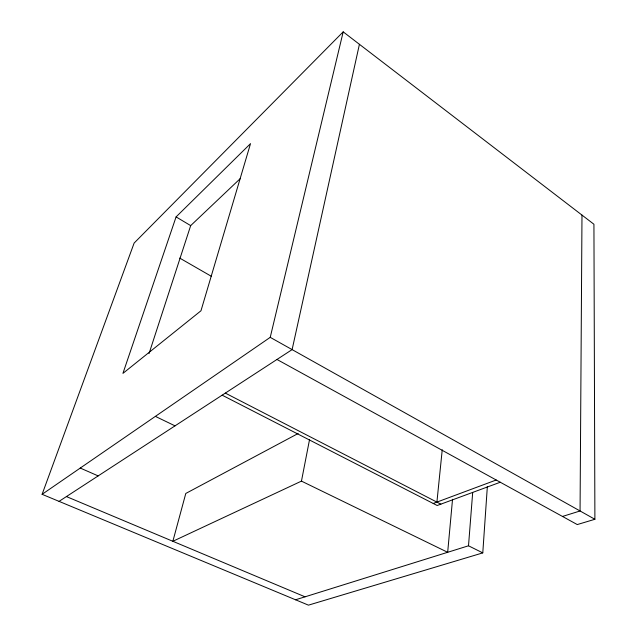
<?xml version="1.0" encoding="UTF-8"?>
<svg xmlns="http://www.w3.org/2000/svg" width="637" height="637" viewBox="0 0 637 637"><rect width="100%" height="100%" fill="white"/><g stroke="black" fill="none" stroke-linecap="round" stroke-linejoin="round"><path stroke-width="0.96" d="M581.987 215.091L580.06 510.97L562.495 516.448M276.976 359.467L577.257 524.569L594.894 519.282L593.931 224.256L343.192 31.85L134.128 243.071L42.106 494.312L308.451 605.15L482.782 552.892L487.345 486.62M482.782 552.892L468.506 545.79L472.694 492.441M452.533 499.289L447.676 552.295L301.46 481.118L172.858 541.291L185.789 493.46L298.14 433.502M436.91 502.107L442.237 449.77M301.46 481.118L309.55 439.538M359.419 44.303L292.112 349.609L59.058 501.367M42.106 494.312L270.231 337.347L343.192 31.85M149.034 353.583L190.678 225.617L240.292 178.575M176.083 216.906L122.925 373.386L200.974 310.776L250.516 143.636L176.083 216.906L190.678 225.617M433.216 503.477L496.207 480.003M500.276 482.241L437.173 505.507L222.146 395.171M295.552 599.783L468.506 545.79M66.431 496.573L305.035 596.821M80.254 468.06L98.17 475.903M155.38 416.375L175.016 425.858M225.331 393.101L440.868 504.146M270.231 337.347L594.894 519.282M179.714 258.089L211.508 276.394"/></g></svg>
